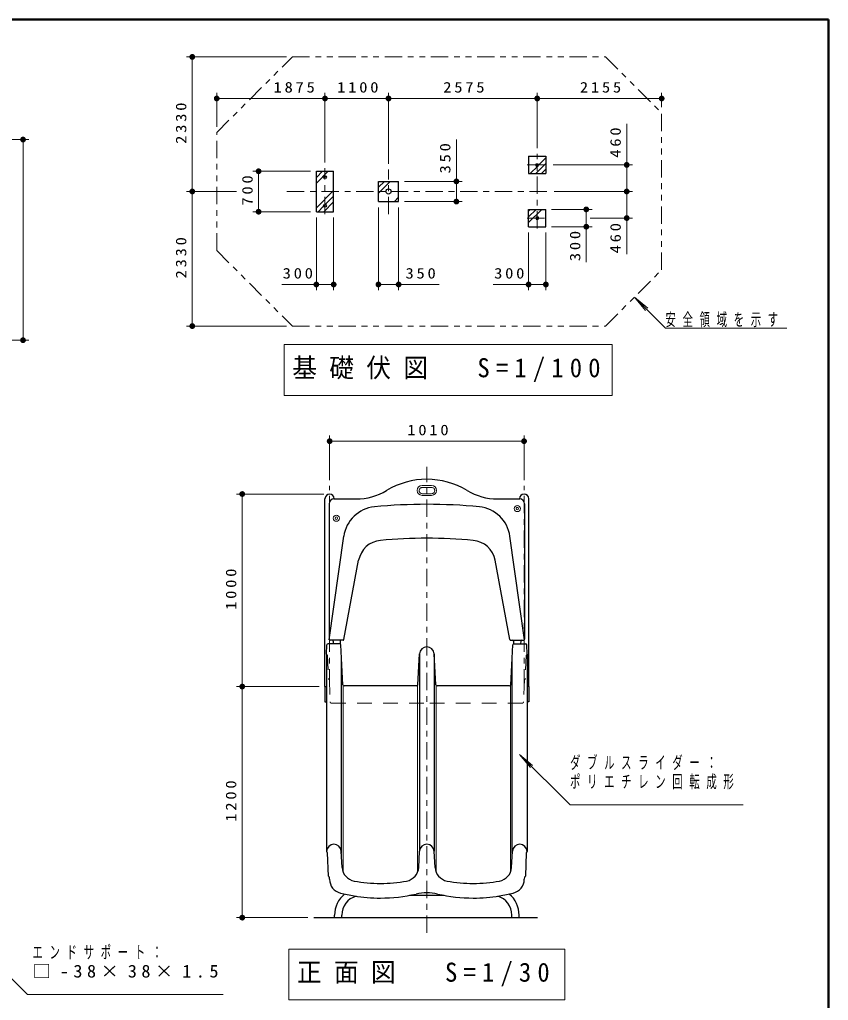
# Model space of a CAD drawing. Units: millimetres on the paper, scale 1:30, with parts at other scales. Extents: x -365 to 0, y -54 to 257.
# Drawn here: x -140.1 to 0, y 87.2 to 257 of the extents above; entities that cross this region are included whole.
import ezdxf

# ---------------------------------------------------------------- set-up
doc = ezdxf.new("R2010")
doc.units = ezdxf.units.MM
for name, pattern in [('USER1', [4.5, 2.5, -2]), ('USER2', [6, 3, -1, 1, -1]), ('USER3', [8, 3, -1, 1, -1, 1, -1])]:
    doc.linetypes.add(name, pattern=pattern)
doc.layers.add('LY_1', color=7, linetype='Continuous', lineweight=13)
doc.layers.add('LY_2', color=7, linetype='Continuous', lineweight=13)
doc.styles.add('ＭＳ ゴシック', font='')
doc.styles.get('ＭＳ ゴシック').set_extended_font_data('MS Gothic')

# ---------------------------------------------------------------- blocks, each defined once
blk = doc.blocks.new('filled_dot')
at = {"color": 0, "linetype": 'Continuous', "lineweight": -2, "const_width": 1.25}
blk.add_lwpolyline([(-0.625, 0, 1), (0.625, 0, 1)], format="xyb", close=True, dxfattribs=at)

msp = doc.modelspace()

# ---------------------------------------------------------------- linework, layer by layer
at = {"layer": 'LY_1'}
for p, q in [((-93.832, 250.546), (-111.162, 250.546)), ((-110.162, 227.246), (-110.162, 250.546)), ((-105.926, 238.452), (-105.926, 244.346)), ((-105.926, 243.346), (-87.176, 243.346)), ((-87.176, 232.276), (-87.176, 244.346)), ((-87.176, 243.346), (-76.176, 243.346)), ((-76.176, 232.026), (-76.176, 244.346)), ((-76.176, 232.026), (-76.176, 244.346)), ((-76.176, 243.346), (-50.426, 243.346)), ((-50.426, 234.772), (-50.426, 244.346)), ((-50.426, 243.346), (-28.876, 243.346)), ((-28.876, 241.83), (-28.876, 244.346)), ((-34.926, 238.947), (-34.926, 227.246)), ((-148.959, 236.23), (-138.473, 236.23)), ((-139.473, 236.23), (-139.473, 201.496)), ((-64.426, 236.228), (-64.426, 225.496)), ((-50.236, 231.758), (-48.926, 233.068)), ((-51.648, 230.346), (-50.338, 231.656)), ((-50.658, 230.346), (-48.926, 232.078)), ((-49.668, 230.346), (-48.926, 231.088)), ((-47.645, 231.846), (-33.926, 231.846)), ((-89.676, 230.746), (-99.676, 230.746)), ((-98.676, 223.746), (-98.676, 230.746)), ((-88.676, 228.673), (-86.603, 230.746)), ((-88.676, 229.663), (-87.593, 230.746)), ((-88.676, 230.653), (-88.583, 230.746)), ((-77.926, 226.978), (-75.908, 228.996)), ((-77.926, 227.968), (-76.898, 228.996)), ((-77.926, 228.958), (-77.888, 228.996)), ((-73.426, 228.996), (-63.426, 228.996)), ((-102.503, 227.246), (-111.162, 227.246)), ((-110.162, 203.946), (-110.162, 227.246)), ((-88.676, 224.431), (-85.676, 227.431)), ((-87.132, 224.985), (-85.676, 226.441)), ((-75.166, 225.496), (-74.426, 226.235)), ((-47.488, 227.246), (-33.926, 227.246)), ((-34.926, 227.246), (-34.926, 216.396)), ((-88.371, 223.746), (-87.415, 224.702)), ((-87.381, 223.746), (-85.676, 225.451)), ((-77.926, 224.496), (-77.926, 210.146)), ((-74.426, 224.496), (-74.426, 210.146)), ((-73.426, 225.496), (-63.426, 225.496)), ((-51.926, 221.865), (-49.646, 224.146)), ((-51.926, 222.855), (-50.635, 224.146)), ((-51.926, 223.845), (-51.625, 224.146)), ((-47.926, 224.146), (-40.926, 224.146)), ((-41.926, 224.146), (-41.926, 215.038)), ((-89.676, 223.746), (-99.676, 223.746)), ((-88.676, 222.746), (-88.676, 210.146)), ((-85.676, 222.746), (-85.676, 210.146)), ((-41.231, 222.646), (-33.926, 222.646)), ((-47.926, 221.146), (-40.926, 221.146)), ((-51.926, 220.146), (-51.926, 210.146)), ((-48.926, 220.146), (-48.926, 210.146)), ((-85.676, 211.146), (-94.649, 211.146)), ((-67.382, 211.146), (-77.926, 211.146)), ((-48.926, 211.146), (-58.03, 211.146)), ((-33.577, 208.962), (-31.648, 206.664)), ((-33.577, 208.962), (-31.279, 207.033)), ((-28.206, 203.591), (-33.577, 208.962)), ((-93.832, 203.946), (-111.162, 203.946)), ((-28.206, 203.591), (-7.206, 203.591)), ((-148.959, 201.496), (-138.473, 201.496)), ((-94.243, 200.73), (-94.243, 191.93)), ((-37.443, 200.73), (-94.243, 200.73)), ((-37.443, 191.93), (-37.443, 200.73)), ((-94.243, 191.93), (-37.443, 191.93)), ((-86.37, 177.274), (-86.37, 185.016)), ((-86.37, 184.016), (-52.704, 184.016)), ((-52.704, 177.274), (-52.704, 185.016)), ((-68.712, 176.367), (-70.351, 176.367)), ((-87.37, 174.871), (-102.508, 174.871)), ((-101.508, 141.538), (-101.508, 174.871)), ((-68.712, 174.635), (-70.351, 174.635)), ((-88.204, 141.538), (-102.508, 141.538)), ((-88.204, 141.538), (-102.508, 141.538)), ((-101.508, 101.538), (-101.508, 141.538)), ((-84.007, 141.701), (-84.007, 109.375)), ((-71.154, 141.701), (-71.154, 109.375)), ((-67.92, 141.701), (-67.92, 109.375)), ((-55.068, 141.701), (-55.068, 109.375)), ((-53.518, 129.805), (-51.588, 127.508)), ((-53.518, 129.805), (-51.219, 127.878)), ((-44.746, 121.045), (-53.518, 129.805)), ((-44.746, 121.045), (-14.746, 121.045)), ((-138.716, 88.221), (-152.029, 101.535)), ((-90.13, 101.538), (-102.508, 101.538)), ((-93.437, 96.091), (-93.437, 87.291)), ((-45.637, 96.091), (-93.437, 96.091)), ((-45.637, 87.291), (-45.637, 96.091)), ((-138.716, 88.221), (-104.829, 88.221)), ((-93.437, 87.291), (-45.637, 87.291))]:
    msp.add_line(p, q, dxfattribs=at)
at = {"layer": 'LY_1', "linetype": 'USER3'}
for p, q in [((-105.926, 237.452), (-92.832, 250.546)), ((-92.832, 250.546), (-38.592, 250.546)), ((-38.592, 250.546), (-28.876, 240.83)), ((-28.876, 213.662), (-28.876, 240.83)), ((-105.926, 217.04), (-105.926, 237.452)), ((-105.926, 217.04), (-92.832, 203.946)), ((-38.592, 203.946), (-28.876, 213.662)), ((-92.832, 203.946), (-38.592, 203.946))]:
    msp.add_line(p, q, dxfattribs=at)
at = {"layer": 'LY_1', "lineweight": 25}
for p, q in [((-51.926, 233.346), (-48.926, 233.346)), ((-51.926, 233.346), (-51.926, 230.346)), ((-48.926, 233.346), (-48.926, 230.346)), ((-50.616, 232.036), (-50.236, 232.036)), ((-50.616, 231.656), (-50.616, 232.036)), ((-50.616, 231.656), (-50.236, 231.656)), ((-50.236, 231.656), (-50.236, 232.036)), ((-88.676, 230.746), (-85.676, 230.746)), ((-88.676, 223.746), (-88.676, 230.746)), ((-85.676, 223.746), (-85.676, 230.746)), ((-51.926, 230.346), (-48.926, 230.346)), ((-77.926, 228.996), (-74.426, 228.996)), ((-77.926, 225.496), (-77.926, 228.996)), ((-74.426, 225.496), (-74.426, 228.996)), ((-77.926, 225.496), (-74.426, 225.496)), ((-51.926, 221.146), (-51.926, 224.146)), ((-51.926, 224.146), (-48.926, 224.146)), ((-48.926, 221.146), (-48.926, 224.146)), ((-88.676, 223.746), (-85.676, 223.746)), ((-50.616, 222.836), (-50.616, 222.456)), ((-50.616, 222.836), (-50.236, 222.836)), ((-50.616, 222.456), (-50.236, 222.456)), ((-50.236, 222.836), (-50.236, 222.456)), ((-51.926, 221.146), (-48.926, 221.146)), ((-87.18, 141.538), (-87.18, 174.061)), ((-86.454, 173.188), (-86.454, 149.721)), ((-85.62, 174.021), (-81.768, 174.021)), ((-85.56, 173.995), (-85.56, 174.061)), ((-57.306, 174.021), (-53.454, 174.021)), ((-52.62, 173.188), (-52.62, 149.721)), ((-51.894, 141.538), (-51.894, 174.061)), ((-86.44, 149.654), (-83.923, 167.564)), ((-52.635, 149.654), (-55.152, 167.564)), ((-83.892, 149.691), (-81.35, 163.406)), ((-55.182, 149.691), (-57.724, 163.406)), ((-84.056, 149.555), (-86.287, 149.555)), ((-55.018, 149.555), (-52.787, 149.555)), ((-86.894, 147.146), (-86.866, 148.737)), ((-84.648, 148.945), (-86.655, 148.945)), ((-85.786, 149.39), (-85.78, 148.945)), ((-84.557, 149.39), (-84.563, 148.945)), ((-84.072, 141.843), (-84.436, 148.745)), ((-55.002, 141.843), (-54.638, 148.745)), ((-54.517, 149.39), (-54.511, 148.945)), ((-54.427, 148.945), (-52.42, 148.945)), ((-53.288, 149.39), (-53.295, 148.945)), ((-52.18, 147.146), (-52.208, 148.737)), ((-86.894, 147.146), (-86.894, 112.969)), ((-84.333, 112.614), (-84.333, 146.791)), ((-71.089, 141.843), (-70.805, 147.213)), ((-70.807, 147.168), (-70.807, 147.146)), ((-70.805, 147.213), (-70.805, 113.036)), ((-67.986, 141.843), (-68.269, 147.213)), ((-68.269, 147.213), (-68.269, 113.036)), ((-68.267, 147.168), (-68.267, 147.146)), ((-54.741, 112.614), (-54.741, 146.791)), ((-52.18, 147.146), (-52.18, 112.969)), ((-87.204, 141.538), (-86.894, 141.538)), ((-87.204, 141.538), (-87.204, 138.871)), ((-71.3, 141.643), (-83.861, 141.643)), ((-55.213, 141.643), (-67.774, 141.643)), ((-51.87, 141.538), (-52.18, 141.538)), ((-51.87, 141.538), (-51.87, 138.871)), ((-87.204, 138.871), (-86.894, 138.871)), ((-51.87, 138.871), (-52.18, 138.871)), ((-86.894, 112.991), (-86.894, 112.969)), ((-86.594, 108.736), (-86.734, 112.745)), ((-84.208, 110.241), (-84.356, 113.036)), ((-70.953, 110.241), (-70.805, 113.036)), ((-68.121, 110.241), (-68.269, 113.036)), ((-54.866, 110.241), (-54.719, 113.036)), ((-52.341, 112.745), (-52.481, 108.736)), ((-52.193, 112.908), (-52.28, 112.821)), ((-52.181, 112.991), (-52.18, 112.969)), ((-86.413, 108.169), (-86.425, 108.515)), ((-52.649, 108.515), (-52.661, 108.169)), ((-66.529, 105.383), (-72.546, 105.383)), ((-85.522, 101.538), (-85.522, 101.983)), ((-84.252, 101.538), (-84.252, 101.983)), ((-54.822, 101.538), (-54.822, 101.983)), ((-53.552, 101.538), (-53.552, 101.983)), ((-89.13, 101.538), (-50.36, 101.538))]:
    msp.add_line(p, q, dxfattribs=at)
at = {"layer": 'LY_1', "linetype": 'USER2'}
for p, q in [((-50.426, 220.822), (-50.426, 233.772)), ((-87.176, 223.318), (-87.176, 231.276)), ((-76.176, 223.318), (-76.176, 231.026)), ((-52.183, 231.846), (-48.645, 231.846)), ((-93.767, 227.246), (-48.378, 227.246)), ((-52.183, 222.646), (-48.645, 222.646)), ((-69.537, 98.899), (-69.537, 179.607)), ((-86.37, 141.538), (-86.37, 176.274)), ((-52.704, 141.538), (-52.704, 176.274))]:
    msp.add_line(p, q, dxfattribs=at)
at = {"layer": 'LY_1', "linetype": 'USER1', "lineweight": 25}
for p, q in [((-86.894, 147.168), (-86.894, 147.146)), ((-52.181, 147.168), (-52.18, 147.146))]:
    msp.add_line(p, q, dxfattribs=at)
at = {"layer": 'LY_1', "linetype": 'USER1'}
for p, q in [((-86.734, 146.922), (-86.594, 142.913)), ((-52.341, 146.922), (-52.481, 142.913)), ((-86.425, 142.692), (-86.292, 138.884)), ((-52.649, 142.692), (-52.782, 138.884)), ((-86.081, 138.68), (-69.537, 138.68)), ((-52.994, 138.68), (-69.537, 138.68))]:
    msp.add_line(p, q, dxfattribs=at)
at = {"layer": 'LY_1'}
msp.add_lwpolyline([(-68.712, 175.997), (-70.351, 175.997), (-70.449, 175.988), (-70.543, 175.961), (-70.631, 175.917), (-70.71, 175.858), (-70.776, 175.785), (-70.828, 175.702), (-70.863, 175.61), (-70.881, 175.513), (-70.881, 175.415), (-70.863, 175.318), (-70.828, 175.227), (-70.776, 175.143), (-70.71, 175.07), (-70.631, 175.011), (-70.543, 174.967), (-70.449, 174.94), (-70.351, 174.931), (-68.712, 174.931), (-68.615, 174.94), (-68.52, 174.967), (-68.432, 175.011), (-68.353, 175.07), (-68.287, 175.143), (-68.235, 175.227), (-68.2, 175.318), (-68.182, 175.415), (-68.182, 175.513), (-68.2, 175.61), (-68.235, 175.702), (-68.287, 175.785), (-68.353, 175.858), (-68.432, 175.917), (-68.52, 175.961), (-68.615, 175.988)], close=True, dxfattribs=at)
at = {"layer": 'LY_1', "lineweight": 25}
for centre, radius in [((-87.176, 229.746), 0.243), ((-76.176, 227.246), 0.446), ((-87.176, 224.746), 0.243)]:
    msp.add_circle(centre, radius, dxfattribs=at)
at = {"layer": 'LY_1'}
for centre, radius in [((-53.87, 172.355), 0.533), ((-53.87, 172.355), 0.217), ((-85.204, 170.688), 0.533), ((-85.204, 170.688), 0.217)]:
    msp.add_circle(centre, radius, dxfattribs=at)
at = {"layer": 'LY_1', "lineweight": 25}
for centre, radius, start, end in [((-69.537, 163.888), 13.533, 58.88315, 121.0697), ((-81.768, 184.188), 10.167, 270, 301.0697), ((-57.347, 184.039), 10.018, 238.7575, 270.23577), ((-86.37, 174.061), 0.81, 0, 180), ((-85.62, 173.188), 0.833, 90, 180), ((-52.704, 174.061), 0.81, 0, 180), ((-53.454, 173.188), 0.833, 0, 90), ((-78.047, 166.738), 5.933, 95.60051, 172), ((-69.537, 79.955), 93.133, 84.39949, 95.60051), ((-61.027, 166.738), 5.933, 8, 84.39949), ((-77.188, 162.635), 4.233, 95.28653, 169.5), ((-69.537, 79.955), 87.267, 90, 95.28653), ((-69.537, 79.955), 87.267, 84.71347, 90), ((-61.887, 162.635), 4.233, 10.5, 84.71347), ((-86.287, 149.721), 0.167, 180, 270), ((-85.952, 149.388), 0.167, 0.81428, 90), ((-84.391, 149.388), 0.167, 90, 179.18572), ((-84.056, 149.721), 0.167, 270, 349.5), ((-55.018, 149.721), 0.167, 190.5, 270), ((-54.684, 149.388), 0.167, 0.81428, 90), ((-53.122, 149.388), 0.167, 90, 179.18572), ((-52.787, 149.721), 0.167, 270, 0), ((-86.655, 148.734), 0.212, 90, 179), ((-84.648, 148.734), 0.212, 3.02029, 90), ((-69.537, 147.146), 1.27, 90, 176.97971), ((-69.537, 147.146), 1.27, 3.02029, 90), ((-54.427, 148.734), 0.212, 90, 176.97971), ((-52.42, 148.734), 0.212, 1, 90), ((-83.861, 141.855), 0.212, 183.02029, 270), ((-71.3, 141.855), 0.212, 270, 356.97971), ((-67.774, 141.855), 0.212, 183.02029, 270), ((-55.213, 141.855), 0.212, 270, 356.97971), ((-85.624, 112.969), 1.27, 3.02029, 179), ((-69.537, 112.969), 1.27, 90, 176.97971), ((-69.537, 112.969), 1.27, 1, 90), ((-53.45, 112.969), 1.27, 1, 176.97971), ((-86.733, 112.969), 0.161, 180, 250.53716), ((-86.813, 112.742), 0.0796, 2, 70.53716), ((-52.261, 112.742), 0.0796, 109.46284, 178), ((-52.341, 112.969), 0.161, 289.46284, 0), ((-86.433, 108.741), 0.161, 181.99968, 252.67137), ((-81.672, 110.375), 2.54, 183.02029, 259.69049), ((-73.489, 110.375), 2.54, 280.30951, 356.97971), ((-65.585, 110.375), 2.54, 183.02029, 259.69049), ((-57.403, 110.375), 2.54, 280.30951, 356.97971), ((-52.641, 108.741), 0.161, 287.32863, 358.00032), ((-86.505, 108.512), 0.0796, 2, 72.67137), ((-83.875, 108.258), 2.54, 182, 255.65284), ((-77.58, 132.866), 25.4, 259.69049, 270), ((-77.58, 132.866), 25.4, 270, 280.30951), ((-61.494, 132.866), 25.4, 259.69049, 270), ((-61.494, 132.866), 25.4, 270, 280.30951), ((-55.2, 108.258), 2.54, 284.34716, 358), ((-52.57, 108.512), 0.0796, 107.32863, 178), ((-80.852, 101.983), 4.67, 128.81173, 180), ((-77.58, 132.866), 27.94, 255.65284, 260.64848), ((-77.58, 132.866), 27.94, 260.64848, 270), ((-77.58, 132.866), 27.94, 270, 282.76368), ((-69.537, 97.359), 8.467, 90, 102.76368), ((-69.537, 97.359), 8.467, 77.23632, 90), ((-61.494, 132.866), 27.94, 257.23632, 270), ((-61.494, 132.866), 27.94, 270, 279.35152), ((-61.494, 132.866), 27.94, 279.35152, 284.34716), ((-58.222, 101.983), 4.67, 0, 51.18827), ((-80.852, 101.983), 3.4, 106.2713, 180), ((-58.222, 101.983), 3.4, 0, 73.7287)]:
    msp.add_arc(centre, radius, start, end, dxfattribs=at)
at = {"layer": 'LY_1'}
for centre, start, end in [((-70.351, 175.501), 90, 270), ((-68.712, 175.501), 270, 90)]:
    msp.add_arc(centre, 0.866, start, end, dxfattribs=at)
at = {"layer": 'LY_1', "linetype": 'USER1'}
for centre, radius, start, end in [((-86.733, 147.146), 0.161, 180, 250.53716), ((-86.813, 146.92), 0.0796, 2, 70.53716), ((-52.261, 146.92), 0.0796, 109.46284, 178), ((-52.341, 147.146), 0.161, 289.46284, 0), ((-86.433, 142.919), 0.161, 181.99968, 252.67154), ((-86.505, 142.689), 0.0796, 2, 72.67154), ((-52.57, 142.689), 0.0796, 107.32863, 178), ((-52.641, 142.919), 0.161, 287.32863, 358.00032), ((-86.081, 138.891), 0.212, 182, 270), ((-52.994, 138.891), 0.212, 270, 358)]:
    msp.add_arc(centre, radius, start, end, dxfattribs=at)
at = {"layer": 'LY_2', "lineweight": 50}
for p, q in [((0, 257), (-365, 257)), ((0, 0), (0, 257))]:
    msp.add_line(p, q, dxfattribs=at)

# ---------------------------------------------------------------- block references
at = {"layer": 'LY_1', "xscale": 0.4, "yscale": 0.4}
for p, rotation in [((-110.162, 250.546), 270), ((-87.176, 243.346), 180), ((-76.176, 243.346), 180), ((-50.426, 243.346), 180), ((-28.876, 243.346), 180), ((-139.473, 236.23), 270), ((-98.676, 230.746), 270), ((-34.926, 231.846), 270), ((-64.426, 228.996), 270), ((-110.162, 227.246), 270), ((-110.162, 227.246), 90), ((-34.926, 227.246), 270), ((-34.926, 227.246), 90), ((-64.426, 225.496), 90), ((-98.676, 223.746), 90), ((-41.926, 224.146), 270), ((-34.926, 222.646), 90), ((-41.926, 221.146), 90), ((-85.676, 211.146), 180), ((-74.426, 211.146), 180), ((-48.926, 211.146), 180), ((-110.162, 203.946), 90), ((-139.473, 201.496), 90), ((-52.704, 184.016), 180), ((-101.508, 174.871), 270), ((-101.508, 141.538), 270), ((-101.508, 141.538), 90), ((-101.508, 101.538), 90)]:
    msp.add_blockref('filled_dot', p, dxfattribs=dict(at, rotation=rotation))
for p in [(-105.926, 243.346), (-87.176, 243.346), (-76.176, 243.346), (-50.426, 243.346), (-88.676, 211.146), (-77.926, 211.146), (-51.926, 211.146), (-86.37, 184.016)]:
    msp.add_blockref('filled_dot', p, dxfattribs=at)

# ---------------------------------------------------------------- texts
at = {"layer": 'LY_1', "style": 'ＭＳ ゴシック'}
for s, insert, char_height, attachment_point in [('\\T1.33;\\W1.15;1875', (-92.278, 244.346), 1.833, 8), ('\\T1.33;\\W1.15;1100', (-81.253, 244.346), 1.833, 8), ('\\T1.33;\\W1.15;2575', (-62.885, 244.346), 1.833, 8), ('\\T1.33;\\W1.15;2155', (-39.224, 244.346), 1.833, 8), ('\\T1.33;\\W1.15;300', (-91.649, 212.146), 1.833, 8), ('\\T1.33;\\W1.15;350', (-70.382, 212.146), 1.833, 8), ('\\T1.33;\\W1.15;300', (-55.03, 212.146), 1.833, 8), ('\\T1.64;\\W0.6;安全領域を示す', (-28.206, 203.741), 2.199, 7), ('\\T1.5;\\W0.95;基礎伏図\u3000S=1/100', (-92.843, 196.33), 3.299, 4), ('\\T1.33;\\W1.15;1010', (-69.114, 185.016), 1.833, 8), ('\\T1.64;\\W0.6;ダブルスライダー：', (-44.746, 129.495), 2.199, 1), ('\\T1.64;\\W0.6;ポリエチレン回転成形', (-44.746, 126.195), 2.199, 1), ('\\T1.64;\\W0.6;エンドサポート：', (-137.829, 96.671), 2.199, 1), ('\\T1.5;\\W1.05;□-38×38×1.5', (-137.829, 93.371), 2.199, 1), ('\\T1.5;\\W0.95;正面図\u3000S=1/30', (-92.037, 91.691), 3.299, 4)]:
    msp.add_mtext(s, dxfattribs=dict(at, insert=insert, char_height=char_height, attachment_point=attachment_point))
at = {"layer": 'LY_1', "char_height": 1.833, "attachment_point": 8, "rotation": 90, "style": 'ＭＳ ゴシック'}
for s, insert in [('\\T1.33;\\W1.15;2330', (-111.162, 239.305)), ('\\T1.33;\\W1.15;460', (-35.926, 235.947)), ('\\T1.33;\\W1.15;350', (-65.426, 233.228)), ('\\T1.33;\\W1.15;700', (-99.676, 227.663)), ('\\T1.33;\\W1.15;460', (-35.926, 219.396)), ('\\T1.33;\\W1.15;2330', (-111.162, 216.005)), ('\\T1.33;\\W1.15;300', (-42.926, 218.038)), ('\\T1.33;\\W1.15;1000', (-102.508, 158.626)), ('\\T1.33;\\W1.15;1200', (-102.508, 121.959))]:
    msp.add_mtext(s, dxfattribs=dict(at, insert=insert))

doc.saveas('drawing.dxf')
